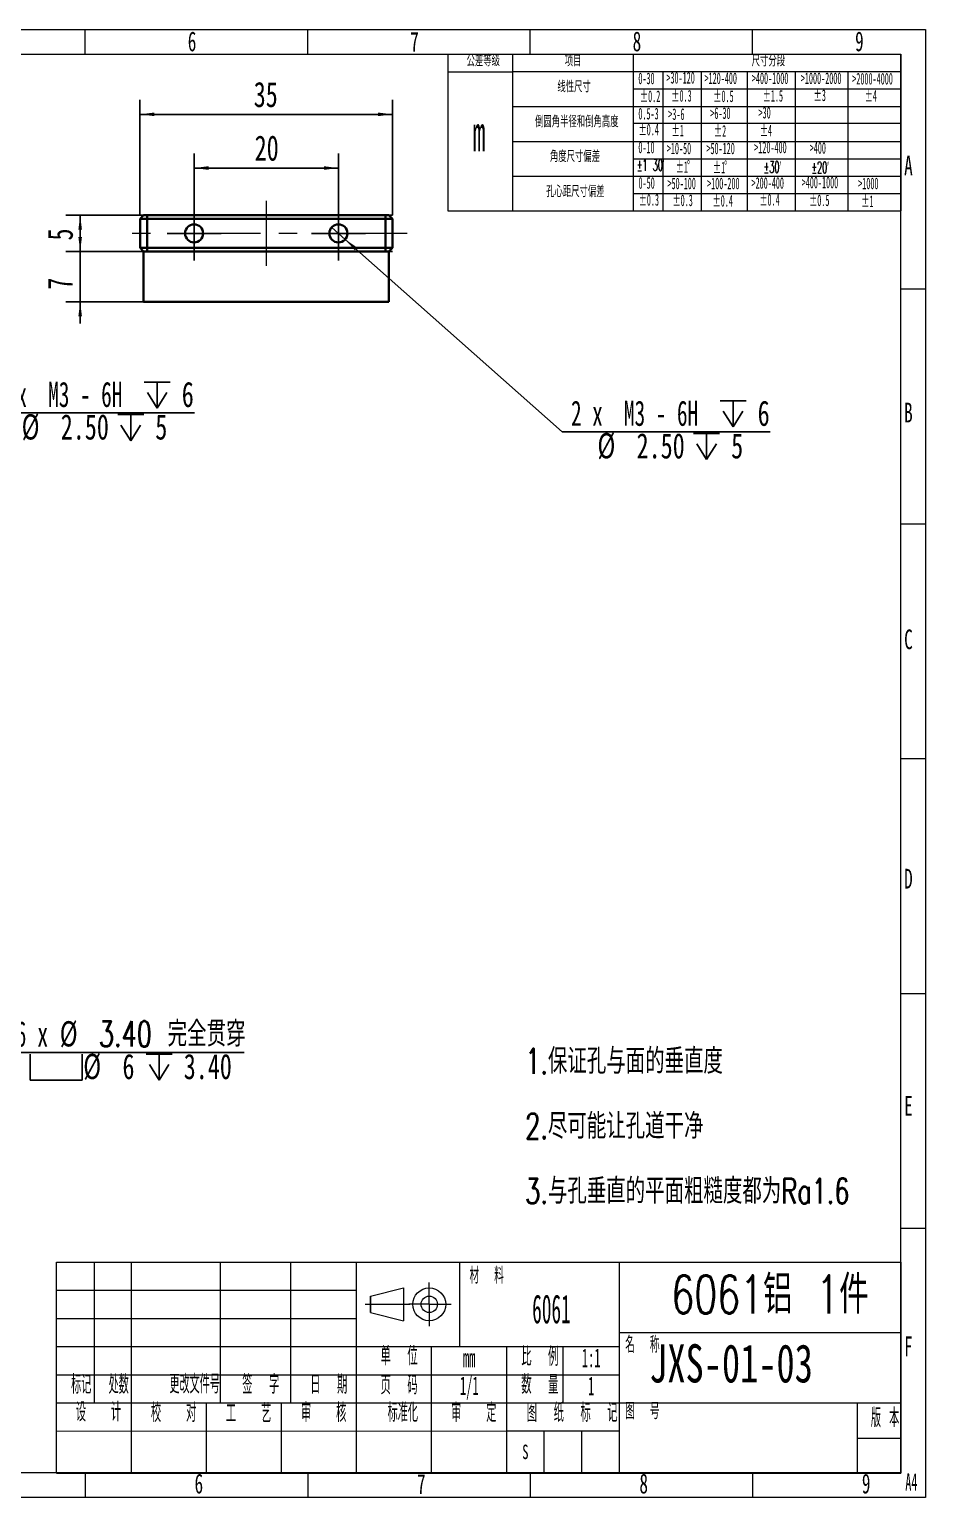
# Model space of a CAD drawing. Header units: millimetres. Extents: x 5 to 292, y 3 to 206.
# Drawn here: x 168 to 292.2, y 2.8 to 206.2 of the extents above; entities that cross this region are included whole.
import ezdxf

# ---------------------------------------------------------------- set-up
doc = ezdxf.new("R2010")
doc.units = ezdxf.units.MM
doc.linetypes.add('CENTERX2', pattern=[20.32, 12.7, -2.54, 2.54, -2.54])
doc.layers.add('10', color=7, linetype='Continuous')
doc.layers.add('SLD-0', color=7, linetype='Continuous')
doc.layers.add('粗实线层', color=7, linetype='Continuous', lineweight=25)
doc.styles.add('SLDTEXTSTYLE0', font='TXT', dxfattribs={"width": 0.7, "bigfont": 'bigfont'})
doc.styles.add('SLDTEXTSTYLE1', font='TXT', dxfattribs={"width": 0.7})
doc.styles.add('SLDTEXTSTYLE10', font='TXT', dxfattribs={"width": 0.510549})
doc.styles.add('SLDTEXTSTYLE11', font='TXT', dxfattribs={"width": 0.516878})
doc.styles.add('SLDTEXTSTYLE12', font='TXT', dxfattribs={"width": 0.516878, "bigfont": 'bigfont'})
doc.styles.add('SLDTEXTSTYLE13', font='TXT', dxfattribs={"width": 0.616667})
doc.styles.add('SLDTEXTSTYLE14', font='TXT', dxfattribs={"width": 0.633333})
doc.styles.add('SLDTEXTSTYLE2', font='TXT', dxfattribs={"width": 0.49, "bigfont": 'bigfont'})
doc.styles.add('SLDTEXTSTYLE3', font='TXT', dxfattribs={"width": 0.495, "bigfont": 'bigfont'})
doc.styles.add('SLDTEXTSTYLE4', font='TXT', dxfattribs={"width": 0.496, "bigfont": 'bigfont'})
doc.styles.add('SLDTEXTSTYLE5', font='TXT', dxfattribs={"width": 0.5125, "bigfont": 'bigfont'})
doc.styles.add('SLDTEXTSTYLE6', font='TXT', dxfattribs={"width": 0.49})
doc.styles.add('SLDTEXTSTYLE7', font='TXT', dxfattribs={"width": 0.638186})
doc.dimstyles.new('SLDDIMSTYLE0', dxfattribs={"dimtxt": 3.5, "dimasz": 2, "dimexe": 0, "dimexo": 0.0625, "dimgap": 0.875, "dimtad": 2, "dimrnd": 1e-09, "dimzin": 12, "dimdsep": 46, "dimtxsty": 'SLDTEXTSTYLE1', "dimsah": 1, "dimcen": 0.09, "dimadec": 0, "dimazin": 3, "dimtfac": 1, "dimtofl": 0, "dimtmove": 0, "dimatfit": 3, "dimfxl": 0, "dimfrac": 2, "dimtolj": 1, "dimtzin": 12, "dimarcsym": 0})
doc.dimstyles.new('SLDDIMSTYLE1', dxfattribs={"dimtxt": 3.5, "dimasz": 2, "dimexe": 0, "dimexo": 0.0625, "dimgap": 0.875, "dimtad": 0, "dimtih": 1, "dimtoh": 1, "dimdec": 6, "dimrnd": 1e-09, "dimzin": 12, "dimdsep": 46, "dimtxsty": 'SLDTEXTSTYLE1', "dimblk1": 'NONE', "dimsah": 1, "dimcen": 0, "dimadec": 0, "dimazin": 3, "dimtfac": 1, "dimtmove": 0, "dimatfit": 3, "dimldrblk": 'NONE', "dimfxl": 0, "dimfrac": 2, "dimtolj": 1, "dimtzin": 12, "dimarcsym": 0})
doc.dimstyles.new('SLDDIMSTYLE3', dxfattribs={"dimtxt": 3.5, "dimasz": 2, "dimexe": 0, "dimexo": 0.0625, "dimgap": 0.875, "dimtad": 0, "dimtih": 1, "dimtoh": 1, "dimrnd": 1e-09, "dimzin": 4, "dimdsep": 46, "dimtxsty": 'SLDTEXTSTYLE1', "dimblk1": 'NONE', "dimsah": 1, "dimcen": 0, "dimadec": 0, "dimazin": 1, "dimtfac": 1, "dimtmove": 0, "dimatfit": 3, "dimldrblk": 'NONE', "dimfxl": 0, "dimfrac": 2, "dimtolj": 1, "dimtzin": 12, "dimarcsym": 0})
doc.dimstyles.new('SLDDIMSTYLE4', dxfattribs={"dimtxt": 3.5, "dimasz": 2, "dimexe": 0, "dimexo": 0.0625, "dimgap": 0.875, "dimtad": 2, "dimrnd": 1e-09, "dimzin": 12, "dimdsep": 46, "dimtxsty": 'SLDTEXTSTYLE1', "dimsah": 1, "dimcen": 0.09, "dimadec": 0, "dimazin": 3, "dimtfac": 1, "dimtmove": 0, "dimatfit": 0, "dimfxl": 0, "dimfrac": 2, "dimtolj": 1, "dimtzin": 12, "dimarcsym": 0})

# ---------------------------------------------------------------- blocks, each defined once
blk = doc.blocks.new('SW_NOTE_0')
at = {"layer": '粗实线层', "color": 0, "char_height": 3.5, "attachment_point": 1, "style": 'SLDTEXTSTYLE0'}
for s, insert in [('1.保证孔与面的垂直度', (0, 4.51)), ('2.尽可能让孔道干净', (0, -4.49)), ('3.与孔垂直的平面粗糙度都为Ra1.6', (0, -13.49))]:
    blk.add_mtext(s, dxfattribs=dict(at, insert=insert))
blk = doc.blocks.new('SW_NOTE_0_2')
at = {"layer": 'SLD-0', "color": 0, "char_height": 1.6, "attachment_point": 1, "style": 'SLDTEXTSTYLE11'}
for s, insert in [('±1', (0, 2.06)), ('°', (1.55, 2.19))]:
    blk.add_mtext(s, dxfattribs=dict(at, insert=insert))
blk = doc.blocks.new('SW_NOTE_0_3')
at = {"layer": 'SLD-0', "color": 0, "char_height": 1.6, "attachment_point": 1, "style": 'SLDTEXTSTYLE11'}
for s, insert in [('±1', (0, 2.06)), ('°', (1.55, 2.19))]:
    blk.add_mtext(s, dxfattribs=dict(at, insert=insert))
blk = doc.blocks.new('SW_SYMBOL_HOLE_DEPTH')
at = {"layer": '10', "color": 0}
for p, q in [((0, 875), (800, 875)), ((100, 555), (400, 75)), ((400, 875), (400, 75)), ((700, 555), (400, 75))]:
    blk.add_line(p, q, dxfattribs=at)
blk = doc.blocks.new('_D_1')
at = {"layer": '10'}
for p, q in [((117.86, 178.6), (120.02, 177.35)), ((120.02, 177.35), (162.02, 153.09)), ((162.02, 153.09), (190.87, 153.09))]:
    blk.add_line(p, q, dxfattribs=at)
blk.add_solid([(120.02, 177.35), (121.63, 176.14), (121.88, 176.57)], dxfattribs=at)
at = {"layer": '10', "xscale": 0.004511737089201878, "yscale": 0.004511737089201878, "zscale": 0.004511737089201878}
for p in [(183.91, 153.43), (180.24, 148.91)]:
    blk.add_blockref('SW_SYMBOL_HOLE_DEPTH', p, dxfattribs=at)
at = {"layer": '10', "char_height": 3.5, "attachment_point": 1}
for s, insert, style in [('2 x  M3 - 6H', (163.27, 157.42), 'SLDTEXTSTYLE13'), ('6', (189.12, 157.42), 'SLDTEXTSTYLE1'), ('%%c', (166.93, 152.92), 'SLDTEXTSTYLE1'), ('2.50', (172.35, 152.91), 'SLDTEXTSTYLE1'), ('5', (185.45, 152.91), 'SLDTEXTSTYLE1')]:
    blk.add_mtext(s, dxfattribs=dict(at, insert=insert, style=style))
blk = doc.blocks.new('_None')
blk = doc.blocks.new('SW_SYMBOL_HOLE_SPOT')
at = {"layer": '10', "color": 0}
for p, q in [((0, 875), (0, 75)), ((1600, 75), (1600, 875)), ((0, 75), (1600, 75))]:
    blk.add_line(p, q, dxfattribs=at)
blk = doc.blocks.new('_D_6')
at = {"layer": '10'}
for p, q in [((114.54, 77.96), (120.34, 76.41)), ((120.34, 76.41), (164.83, 64.48)), ((164.83, 64.48), (197.77, 64.48))]:
    blk.add_line(p, q, dxfattribs=at)
blk.add_solid([(120.34, 76.41), (122.2, 75.65), (122.33, 76.13)], dxfattribs=at)
at = {"layer": '10', "xscale": 0.004511737089201878, "yscale": 0.004511737089201878, "zscale": 0.004511737089201878}
for name, p in [('SW_SYMBOL_HOLE_SPOT', (168.1, 60.3)), ('SW_SYMBOL_HOLE_DEPTH', (184.18, 60.3))]:
    blk.add_blockref(name, p, dxfattribs=at)
at = {"layer": '10', "char_height": 3.5, "attachment_point": 1}
for s, insert, style in [('3.40 完全贯穿', (177.63, 68.8), 'SLDTEXTSTYLE0'), ('6 x', (166.08, 68.8), 'SLDTEXTSTYLE14'), ('%%c', (172.21, 68.82), 'SLDTEXTSTYLE1'), ('%%c', (175.47, 64.3), 'SLDTEXTSTYLE1'), ('6', (180.9, 64.29), 'SLDTEXTSTYLE1'), ('3.40', (189.39, 64.29), 'SLDTEXTSTYLE1')]:
    blk.add_mtext(s, dxfattribs=dict(at, insert=insert, style=style))
blk = doc.blocks.new('_D_7')
at = {"layer": '10'}
for p, q in [((218.33, 180.48), (173.04, 180.48)), ((175.04, 175.48), (175.04, 180.48)), ((218.33, 175.48), (173.04, 175.48))]:
    blk.add_line(p, q, dxfattribs=at)
for points in [[(175.04, 180.48), (174.79, 178.48), (175.29, 178.48)], [(175.04, 175.48), (175.29, 177.48), (174.79, 177.48)]]:
    blk.add_solid(points, dxfattribs=at)
at = {"layer": '10', "insert": (170.52, 176.99), "char_height": 3.5, "attachment_point": 1, "rotation": 90, "style": 'SLDTEXTSTYLE1'}
blk.add_mtext('5', dxfattribs=at)
blk = doc.blocks.new('_D_8')
at = {"layer": '10'}
for p, q in [((183.33, 180.48), (183.33, 196.47)), ((218.33, 180.48), (218.33, 196.47)), ((218.33, 194.47), (183.33, 194.47))]:
    blk.add_line(p, q, dxfattribs=at)
for points in [[(183.33, 194.47), (185.33, 194.22), (185.33, 194.72)], [(218.33, 194.47), (216.33, 194.72), (216.33, 194.22)]]:
    blk.add_solid(points, dxfattribs=at)
at = {"layer": '10', "insert": (199.09, 198.98), "char_height": 3.5, "attachment_point": 1, "style": 'SLDTEXTSTYLE1'}
blk.add_mtext('35', dxfattribs=at)
blk = doc.blocks.new('_D_9')
at = {"layer": '10'}
for p, q in [((209.9, 178.81), (211.77, 177.15)), ((211.77, 177.15), (241.81, 150.48)), ((241.81, 150.48), (270.67, 150.48))]:
    blk.add_line(p, q, dxfattribs=at)
blk.add_solid([(211.77, 177.15), (213.1, 175.63), (213.43, 176.01)], dxfattribs=at)
at = {"layer": '10', "xscale": 0.004511737089201878, "yscale": 0.004511737089201878, "zscale": 0.004511737089201878}
for p in [(263.71, 150.82), (260.04, 146.3)]:
    blk.add_blockref('SW_SYMBOL_HOLE_DEPTH', p, dxfattribs=at)
at = {"layer": '10', "char_height": 3.5, "attachment_point": 1}
for s, insert, style in [('2 x  M3 - 6H', (243.06, 154.81), 'SLDTEXTSTYLE13'), ('6', (268.92, 154.81), 'SLDTEXTSTYLE1'), ('%%c', (246.72, 150.31), 'SLDTEXTSTYLE1'), ('2.50', (252.15, 150.29), 'SLDTEXTSTYLE1'), ('5', (265.25, 150.29), 'SLDTEXTSTYLE1')]:
    blk.add_mtext(s, dxfattribs=dict(at, insert=insert, style=style))
blk = doc.blocks.new('_D_10')
at = {"layer": '10'}
for p, q in [((190.83, 177.98), (190.83, 189.03)), ((210.83, 177.98), (210.83, 189.03)), ((210.83, 187.03), (190.83, 187.03))]:
    blk.add_line(p, q, dxfattribs=at)
for points in [[(190.83, 187.03), (192.83, 186.78), (192.83, 187.28)], [(210.83, 187.03), (208.83, 187.28), (208.83, 186.78)]]:
    blk.add_solid(points, dxfattribs=at)
at = {"layer": '10', "insert": (199.22, 191.55), "char_height": 3.5, "attachment_point": 1, "style": 'SLDTEXTSTYLE1'}
blk.add_mtext('20', dxfattribs=at)
blk = doc.blocks.new('_D_11')
at = {"layer": '10'}
for p, q in [((175.04, 175.48), (175.04, 178.48)), ((183.83, 175.48), (173.04, 175.48)), ((175.04, 175.48), (175.04, 168.48)), ((183.83, 168.48), (173.04, 168.48)), ((175.04, 168.48), (175.04, 165.48))]:
    blk.add_line(p, q, dxfattribs=at)
for points in [[(175.04, 175.48), (175.29, 177.48), (174.79, 177.48)], [(175.04, 168.48), (174.79, 166.48), (175.29, 166.48)]]:
    blk.add_solid(points, dxfattribs=at)
at = {"layer": '10', "insert": (170.52, 170.17), "char_height": 3.5, "attachment_point": 1, "rotation": 90, "style": 'SLDTEXTSTYLE1'}
blk.add_mtext('7', dxfattribs=at)
blk = doc.blocks.new('SW_CENTERMARKSYMBOL_1')
at = {"layer": '10', "color": 0}
for p, q in [((0, 2.5), (0, 3.75)), ((0, 0), (0, 2.5)), ((-2.5, 0), (-3.75, 0)), ((0, 0), (-2.5, 0)), ((0, 0), (0, -2.5)), ((0, 0), (2.5, 0)), ((2.5, 0), (3.75, 0)), ((0, -2.5), (0, -3.75))]:
    blk.add_line(p, q, dxfattribs=at)
blk = doc.blocks.new('SW_CENTERMARKSYMBOL_2')
at = {"layer": '10', "color": 0}
for p, q in [((0, 2.5), (0, 3.75)), ((0, 0), (0, 2.5)), ((-2.5, 0), (-3.75, 0)), ((0, 0), (-2.5, 0)), ((0, 0), (0, -2.5)), ((0, 0), (2.5, 0)), ((2.5, 0), (3.75, 0)), ((0, -2.5), (0, -3.75))]:
    blk.add_line(p, q, dxfattribs=at)

msp = doc.modelspace()

# ---------------------------------------------------------------- linework, layer by layer
at = {"color": 7, "linetype": 'Continuous', "lineweight": 35}
for p, q in [((183.3344046, 179.9771695), (183.8344046, 180.4771695)), ((184.3344046, 179.9771695), (183.3344046, 179.9771695)), ((183.3344046, 175.9771695), (183.3344046, 179.9771695)), ((183.8344046, 180.4771695), (184.3344046, 180.4771695)), ((184.3344046, 180.4771695), (184.3344046, 179.9771695)), ((184.3344046, 180.4771695), (217.3344046, 180.4771695)), ((184.3344046, 179.9771695), (184.3344046, 175.9771695)), ((217.3344046, 179.9771695), (184.3344046, 179.9771695)), ((217.3344046, 180.4771695), (217.3344046, 179.9771695)), ((217.3344046, 180.4771695), (217.8344046, 180.4771695)), ((217.3344046, 175.9771695), (217.3344046, 179.9771695)), ((218.3344046, 179.9771695), (217.3344046, 179.9771695)), ((217.8344046, 180.4771695), (218.3344046, 179.9771695)), ((218.3344046, 179.9771695), (218.3344046, 175.9771695)), ((183.8344046, 175.4771695), (183.3344046, 175.9771695)), ((183.3344046, 175.9771695), (184.3344046, 175.9771695)), ((183.8344046, 175.4771695), (183.8344046, 168.4771695)), ((184.3344046, 175.4771695), (183.8344046, 175.4771695)), ((184.3344046, 175.4771695), (184.3344046, 175.9771695)), ((184.3344046, 175.9771695), (217.3344046, 175.9771695)), ((217.3344046, 175.4771695), (184.3344046, 175.4771695)), ((217.3344046, 175.9771695), (217.3344046, 175.4771695)), ((217.3344046, 175.9771695), (218.3344046, 175.9771695)), ((217.8344046, 175.4771695), (217.3344046, 175.4771695)), ((218.3344046, 175.9771695), (217.8344046, 175.4771695)), ((217.8344046, 168.4771695), (217.8344046, 175.4771695)), ((217.8344046, 168.4771695), (183.8344046, 168.4771695))]:
    msp.add_line(p, q, dxfattribs=at)
for centre in [(190.8344046, 177.9771695), (210.8344046, 177.9771695)]:
    msp.add_circle(centre, 1.25, dxfattribs=at)
at = {"layer": '10', "linetype": 'CENTERX2', "lineweight": 18}
for p, q in [((200.8344046, 182.4771695), (200.8344046, 173.4771695)), ((220.3344046, 177.9771695), (181.3344046, 177.9771695))]:
    msp.add_line(p, q, dxfattribs=at)
at = {"layer": 'SLD-0', "color": 179, "linetype": 'Continuous', "lineweight": 18}
for p, q in [((4.5, 206.245), (292.2, 206.245)), ((175.75, 202.82), (175.75, 206.245)), ((175.75, 202.82), (175.75, 206.245)), ((206.575, 202.82), (206.575, 206.245)), ((206.575, 202.82), (206.575, 206.245)), ((237.4, 202.82), (237.4, 206.245)), ((237.4, 202.82), (237.4, 206.245)), ((268.225, 202.82), (268.225, 206.245)), ((268.225, 202.82), (268.225, 206.245)), ((292.2, 206.245), (292.2, 2.8)), ((21.625, 202.82), (288.775, 202.82)), ((225.9835606, 202.7934353), (288.775, 202.82)), ((225.9835606, 202.7934353), (225.9835606, 181.1097135)), ((234.9275605, 202.7934353), (234.9275605, 181.1097135)), ((251.6679495, 202.7934353), (251.6679495, 181.1097135)), ((288.775, 6.225), (288.775, 202.82)), ((288.775, 202.82), (288.7750059, 181.1097135)), ((225.9835606, 200.3733445), (234.9072625, 200.3733445)), ((234.9275605, 200.3884353), (288.7612229, 200.3884353)), ((255.796533, 200.3884353), (255.796533, 197.9834353)), ((261.071644, 200.3884353), (261.071644, 181.1097135)), ((267.4463383, 200.3884353), (267.4463383, 181.1097135)), ((274.097283, 200.3884353), (274.097283, 193.2393929)), ((281.4361444, 200.3884353), (281.4361444, 193.2393929)), ((251.6989942, 197.9834353), (288.7612229, 197.9834353)), ((255.796533, 197.9800594), (255.796533, 195.5750594)), ((234.9275605, 195.5397135), (288.7612229, 195.5397135)), ((255.796533, 195.5397135), (255.796533, 181.1097135)), ((251.6989942, 193.2685121), (288.7750026, 193.2685121)), ((274.097283, 193.1347135), (274.097283, 181.1097135)), ((281.4361444, 193.1347135), (281.4361444, 181.1097135)), ((234.9275605, 190.7297135), (288.7750059, 190.7297135)), ((251.6779103, 188.3247135), (288.7750059, 188.3247135)), ((234.9275605, 185.9197135), (288.7750059, 185.9197135)), ((251.6779103, 183.5147135), (288.7750059, 183.5147135)), ((225.9835606, 181.1097135), (288.7612229, 181.1097135)), ((288.775, 170.2825), (292.2, 170.2825)), ((288.775, 137.745), (292.2, 137.745)), ((288.775, 105.2075), (292.2, 105.2075)), ((288.775, 72.67), (292.2, 72.67)), ((288.775, 40.1325), (292.2, 40.1325)), ((171.7417209, 6.1858933), (171.7417209, 35.4358933)), ((171.7417209, 35.4358933), (288.7417209, 35.4358933)), ((177.0157971, 15.9358933), (177.0157971, 35.4358933)), ((182.1417209, 6.1858933), (182.1417209, 35.4358933)), ((194.4917209, 15.9358933), (194.4917209, 35.4358933)), ((204.2417209, 15.9358933), (204.2417209, 35.4358933)), ((213.3417209, 6.1858933), (213.3417209, 35.4358933)), ((227.6417209, 23.7358933), (227.6417209, 35.4358933)), ((249.7417209, 35.4358933), (249.7417209, 6.1858933)), ((288.7757095, 35.4358933), (288.7757095, 6.1858933)), ((223.4167209, 29.5858933), (223.4167209, 32.6192267)), ((171.7417209, 31.5358933), (213.3417209, 31.5358933)), ((215.2917209, 30.7233933), (219.8417209, 31.8608933)), ((215.2917209, 30.7233933), (215.2917209, 28.4483933)), ((215.2917209, 28.4483933), (215.2917209, 30.7233933)), ((219.8417209, 31.8608933), (219.8417209, 27.3108933)), ((214.5333876, 29.5858933), (220.7036395, 29.5858933)), ((223.4167209, 29.5858933), (220.6000543, 29.5858933)), ((223.4167209, 29.5858933), (226.4500543, 29.5858933)), ((223.4167209, 29.5858933), (223.4167209, 26.55256)), ((171.7417209, 27.6358933), (213.3417209, 27.6358933)), ((215.2917209, 28.4483933), (219.8417209, 27.3108933)), ((249.7417209, 25.6858933), (288.7417209, 25.6858933)), ((171.7417209, 23.7358933), (213.3417209, 23.7358933)), ((213.3417209, 23.7358933), (249.7417209, 23.7358933)), ((223.7417209, 6.1858933), (223.7417209, 23.7358933)), ((234.1417209, 6.1858933), (234.1417209, 23.7358933)), ((241.9417209, 23.7358933), (241.9417209, 15.9358933)), ((171.7417209, 19.8358933), (249.7417209, 19.8358933)), ((171.7417209, 15.9358933), (249.7417209, 15.9358933)), ((192.5417209, 6.1858933), (192.5417209, 15.9358933)), ((202.9417209, 6.1858933), (202.9417209, 15.9358933)), ((249.7417209, 15.9358933), (288.7417209, 15.9358933)), ((282.7757095, 6.1858933), (282.7757095, 15.9358933)), ((171.7417209, 12.0358933), (234.1360489, 12.0224712)), ((234.1417209, 12.0358933), (249.7417209, 12.0358933)), ((239.3417209, 6.1858933), (239.3417209, 12.0358933)), ((244.5417209, 6.1858933), (244.5417209, 12.0358933)), ((282.7757095, 11.0608933), (288.7757095, 11.0608933)), ((288.775, 6.225), (21.625, 6.225)), ((171.7417209, 6.1858933), (288.7417209, 6.1858933)), ((175.75, 6.225), (175.75, 2.8)), ((175.75, 6.225), (175.75, 2.8)), ((206.575, 6.225), (206.575, 2.8)), ((206.575, 6.225), (206.575, 2.8)), ((237.4, 6.225), (237.4, 2.8)), ((237.4, 6.225), (237.4, 2.8)), ((268.225, 6.225), (268.225, 2.8)), ((268.225, 6.225), (268.225, 2.8)), ((292.2, 2.8), (4.5, 2.8))]:
    msp.add_line(p, q, dxfattribs=at)
for radius in [2.275, 1.1375]:
    msp.add_circle((223.4167209, 29.5858933), radius, dxfattribs=at)

# ---------------------------------------------------------------- block references
at = {"layer": '10'}
for name, p in [('SW_CENTERMARKSYMBOL_1', (190.8344046, 177.9771695)), ('SW_CENTERMARKSYMBOL_2', (210.8344046, 177.9771695))]:
    msp.add_blockref(name, p, dxfattribs=at)
at = {"layer": 'SLD-0'}
for name, p in [('SW_NOTE_0_3', (257.5739689, 185.9166702)), ('SW_NOTE_0_2', (262.7252173, 185.8497709))]:
    msp.add_blockref(name, p, dxfattribs=at)
at = {"layer": '粗实线层'}
msp.add_blockref('SW_NOTE_0', (236.7063431, 60.5233373), dxfattribs=at)

# ---------------------------------------------------------------- texts
at = {"layer": 'SLD-0'}
for s, insert, char_height, attachment_point, style in [('6', (189.9497947, 205.9529122), 2.74, 1, 'SLDTEXTSTYLE7'), ('7', (220.7747947, 205.8953722), 2.74, 1, 'SLDTEXTSTYLE7'), ('8', (251.5997947, 205.9529122), 2.74, 1, 'SLDTEXTSTYLE7'), ('9', (282.4247947, 205.9529122), 2.74, 1, 'SLDTEXTSTYLE7'), ('公差等级', (228.586862, 202.73167), 1.6, 1, 'SLDTEXTSTYLE12'), ('项目', (242.1925418, 202.7098557), 1.6, 1, 'SLDTEXTSTYLE12'), ('尺寸分段', (268.0923986, 202.7221089), 1.6, 1, 'SLDTEXTSTYLE12'), ('0-30', (252.387906, 200.2530059), 1.6, 1, 'SLDTEXTSTYLE11'), ('>30-120', (256.2770546, 200.3419922), 1.6, 1, 'SLDTEXTSTYLE11'), ('>120-400', (261.557301, 200.2750928), 1.6, 1, 'SLDTEXTSTYLE11'), ('>400-1000', (268.1180963, 200.2750928), 1.6, 1, 'SLDTEXTSTYLE11'), ('>1000-2000', (274.9028396, 200.2750928), 1.6, 1, 'SLDTEXTSTYLE11'), ('>2000-4000', (282.0315414, 200.2081935), 1.6, 1, 'SLDTEXTSTYLE11'), ('线性尺寸', (241.163653, 199.1276355), 1.6, 1, 'SLDTEXTSTYLE12'), ('±0.2', (252.6170856, 197.7777307), 1.6, 1, 'SLDTEXTSTYLE11'), ('±0.3', (256.9655421, 197.84463), 1.6, 1, 'SLDTEXTSTYLE11'), ('±0.5', (262.7808572, 197.7736662), 1.6, 1, 'SLDTEXTSTYLE11'), ('±1.5', (269.6281733, 197.8405656), 1.6, 1, 'SLDTEXTSTYLE11'), ('±3', (276.6899757, 197.9074649), 1.6, 1, 'SLDTEXTSTYLE11'), ('±4', (283.7612399, 197.8405656), 1.6, 1, 'SLDTEXTSTYLE11'), ('0.5-3', (252.387906, 195.3693548), 1.6, 1, 'SLDTEXTSTYLE11'), ('>6-30', (262.3559061, 195.4362542), 1.6, 1, 'SLDTEXTSTYLE11'), ('>30', (269.0458391, 195.5031535), 1.6, 1, 'SLDTEXTSTYLE11'), ('倒圆角半径和倒角高度', (238.0745651, 194.284915), 1.6, 1, 'SLDTEXTSTYLE12'), ('±0.4', (252.4163877, 193.161677), 1.6, 1, 'SLDTEXTSTYLE11'), ('>3-6', (256.5356644, 195.3024555), 1.6, 1, 'SLDTEXTSTYLE11'), ('m', (229.4353799, 194.3516777), 5, 1, 'SLDTEXTSTYLE11'), ('±1', (257.0091927, 193.0336905), 1.6, 1, 'SLDTEXTSTYLE11'), ('±2', (262.873085, 192.9726033), 1.6, 1, 'SLDTEXTSTYLE11'), ('±4', (269.226149, 193.0336905), 1.6, 1, 'SLDTEXTSTYLE11'), ('角度尺寸偏差', (240.1345649, 189.4670423), 1.6, 1, 'SLDTEXTSTYLE12'), ('0-10', (252.387906, 190.6864018), 1.6, 1, 'SLDTEXTSTYLE11'), ('>10-50', (256.3349664, 190.5526031), 1.6, 1, 'SLDTEXTSTYLE11'), ('>50-120', (261.8207115, 190.5526031), 1.6, 1, 'SLDTEXTSTYLE11'), ('>120-400', (268.4437451, 190.6864018), 1.6, 1, 'SLDTEXTSTYLE11'), ('>400', (276.137168, 190.6195024), 1.6, 1, 'SLDTEXTSTYLE11'), ('±1 30′', (252.1781777, 188.23746), 1.5875, 1, 'SLDTEXTSTYLE12'), ('±30′', (269.7496469, 187.9791786), 1.6, 1, 'SLDTEXTSTYLE12'), ('±20′', (276.3726805, 187.9122793), 1.6, 1, 'SLDTEXTSTYLE12'), ('A', (289.22025, 188.7658445), 2.74, 1, 'SLDTEXTSTYLE7'), ('0-50', (252.4130279, 185.7688585), 1.6, 1, 'SLDTEXTSTYLE11'), ('>50-100', (256.4269877, 185.7019592), 1.6, 1, 'SLDTEXTSTYLE11'), ('>100-200', (261.9127327, 185.7019592), 1.6, 1, 'SLDTEXTSTYLE11'), ('>200-400', (268.067471, 185.7688585), 1.6, 1, 'SLDTEXTSTYLE11'), ('>400-1000', (275.0250013, 185.8357578), 1.6, 1, 'SLDTEXTSTYLE11'), ('>1000', (282.8522229, 185.7019592), 1.6, 1, 'SLDTEXTSTYLE11'), ('孔心距尺寸偏差', (239.6089197, 184.5968336), 1.6, 1, 'SLDTEXTSTYLE12'), ('±0.3', (252.4415095, 183.427382), 1.6, 1, 'SLDTEXTSTYLE11'), ('±0.3', (257.1244626, 183.3604826), 1.6, 1, 'SLDTEXTSTYLE11'), ('±0.4', (262.677107, 183.2935833), 1.6, 1, 'SLDTEXTSTYLE11'), ('±0.4', (269.166342, 183.427382), 1.6, 1, 'SLDTEXTSTYLE11'), ('±0.5', (276.0569729, 183.3604826), 1.6, 1, 'SLDTEXTSTYLE11'), ('±1', (283.2821005, 183.226684), 1.6, 1, 'SLDTEXTSTYLE11'), ('B', (289.22025, 154.515376), 2.74, 1, 'SLDTEXTSTYLE7'), ('C', (289.22025, 123.0979122), 2.74, 1, 'SLDTEXTSTYLE7'), ('D', (289.22025, 89.9340903), 2.74, 1, 'SLDTEXTSTYLE7'), ('E', (289.22025, 58.4695831), 2.74, 1, 'SLDTEXTSTYLE7'), ('材  料', (228.9939866, 34.7233389), 2.275, 1, 'SLDTEXTSTYLE5'), ('6061', (240.3458356, 30.950202), 4, 2, 'SLDTEXTSTYLE6'), ('名  称', (250.5703877, 25.1418336), 2.275, 1, 'SLDTEXTSTYLE5'), ('F', (289.22025, 25.1371881), 2.74, 1, 'SLDTEXTSTYLE7'), ('单  位', (219.2386655, 23.7355639), 2.6, 2, 'SLDTEXTSTYLE3'), ('mm', (228.9525543, 23.467157), 2.6, 2, 'SLDTEXTSTYLE6'), ('比  例', (238.7368599, 23.6570564), 2.6, 2, 'SLDTEXTSTYLE3'), ('1:1', (245.8552625, 23.472287), 2.6, 2, 'SLDTEXTSTYLE6'), ('标记', (175.1822313, 19.7843764), 2.6, 2, 'SLDTEXTSTYLE2'), ('处数', (180.3840369, 19.7809639), 2.6, 2, 'SLDTEXTSTYLE2'), ('更改文件号', (190.9085961, 19.8401139), 2.6, 2, 'SLDTEXTSTYLE2'), ('签  字', (200.0636655, 19.7889264), 2.6, 2, 'SLDTEXTSTYLE3'), ('日  期', (209.4886655, 19.781045), 2.6, 2, 'SLDTEXTSTYLE3'), ('页  码', (219.2368599, 19.6979264), 2.6, 2, 'SLDTEXTSTYLE3'), ('1/1', (228.9669986, 19.610077), 2.6, 2, 'SLDTEXTSTYLE6'), ('数  量', (238.7404709, 19.7809639), 2.6, 2, 'SLDTEXTSTYLE3'), ('1', (245.8493945, 19.572297), 2.6, 2, 'SLDTEXTSTYLE6'), ('设   计', (177.5826932, 15.9634592), 2.6, 2, 'SLDTEXTSTYLE4'), ('校   对', (187.9844988, 15.8718217), 2.6, 2, 'SLDTEXTSTYLE4'), ('工   艺', (198.3812752, 15.7888834), 2.6, 2, 'SLDTEXTSTYLE4'), ('审   核', (208.7826932, 15.8889619), 2.6, 2, 'SLDTEXTSTYLE4'), ('标准化', (219.7487349, 15.8992583), 2.6, 2, 'SLDTEXTSTYLE2'), ('审   定', (229.5798571, 15.8753453), 2.6, 2, 'SLDTEXTSTYLE4'), ('图  纸  标  记', (243.2236654, 15.8843214), 2.6, 2, 'SLDTEXTSTYLE4'), ('图  号', (250.5672282, 15.9471215), 2.275, 1, 'SLDTEXTSTYLE5'), ('版 本', (286.5785085, 15.1650198), 2.6, 2, 'SLDTEXTSTYLE2'), ('S', (236.7324031, 10.1396954), 2, 2, 'SLDTEXTSTYLE7'), ('A4', (290.2161541, 6.1853802), 2.3975, 2, 'SLDTEXTSTYLE10'), ('6', (190.8893388, 6.1190591), 2.74, 1, 'SLDTEXTSTYLE7'), ('7', (221.7143388, 6.0615191), 2.74, 1, 'SLDTEXTSTYLE7'), ('8', (252.5393388, 6.1190591), 2.74, 1, 'SLDTEXTSTYLE7'), ('9', (283.3643388, 6.1190591), 2.74, 1, 'SLDTEXTSTYLE7')]:
    msp.add_mtext(s, dxfattribs=dict(at, insert=insert, char_height=char_height, attachment_point=attachment_point, style=style))
at = {"layer": '粗实线层', "char_height": 5.29166667, "attachment_point": 1}
for s, insert, style in [('6061铝 1件', (256.9683477, 33.5966248), 'SLDTEXTSTYLE0'), ('JXS-01-03', (253.8918018, 24.0512915), 'SLDTEXTSTYLE1')]:
    msp.add_mtext(s, dxfattribs=dict(at, insert=insert, style=style))

# ---------------------------------------------------------------- dimensions: what is measured, and where the dimension line sits
at = {"layer": '10'}
for base, p1, p2, picture, middle in [((183.3344046, 194.4721777), (218.3344046, 180.4771695), (183.3344046, 180.4771695), '_D_8', (200.6219668, 194.4721777)), ((190.8344046, 187.0343657), (210.8344046, 177.9771695), (190.8344046, 177.9771695), '_D_10', (200.7604699, 187.0343657))]:
    dim = msp.add_linear_dim(base=base, p1=p1, p2=p2, dimstyle='SLDDIMSTYLE0', dxfattribs=at)
    dim.commit()
    dim.dimension.update_dxf_attribs({"geometry": picture, "text_midpoint": middle, "dimtype": 160})
for base, p1, p2, dimstyle, picture, middle in [((175.0352742, 180.4771695), (218.3344046, 175.4771695), (218.3344046, 180.4771695), 'SLDDIMSTYLE0', '_D_7', (175.0352742, 177.757452)), ((175.0352742, 168.4771695), (183.8344046, 175.4771695), (183.8344046, 168.4771695), 'SLDDIMSTYLE4', '_D_11', (175.0352742, 170.9354639))]:
    dim = msp.add_linear_dim(base=base, p1=p1, p2=p2, angle=90, dimstyle=dimstyle, dxfattribs=at)
    dim.commit()
    dim.dimension.update_dxf_attribs({"geometry": picture, "text_midpoint": middle, "dimtype": 160})
for p1, p2, picture, middle in [((117.8557551, 178.6024146), (120.0205356, 177.3519245), '_D_1', (177.0684004, 152.9082517)), ((209.8995504, 178.8069572), (211.7692589, 177.1473819), '_D_9', (256.8639605, 150.2967287))]:
    dim = msp.add_diameter_dim_2p(p1=p1, p2=p2, text='2 x  M3 - 6H {\\fGDT;x} 6\\P%%c 2.50 {\\fGDT;x} 5\\P', dimstyle='SLDDIMSTYLE1', override={"dimpost": '<>'}, dxfattribs=at)
    dim.commit()
    dim.dimension.update_dxf_attribs({"geometry": picture, "text_midpoint": middle, "dimtype": 163})
dim = msp.add_diameter_dim_2p(p1=(114.5405667, 77.9647702), p2=(120.3357239, 76.4103724), text='6 x <> 完全贯穿\\P{\\fGDT;v}%%c 6 {\\fGDT;x} 3.40\\P', dimstyle='SLDDIMSTYLE3', dxfattribs=at)
dim.commit()
dim.dimension.update_dxf_attribs({"geometry": '_D_6', "text_midpoint": (181.9252586, 64.2902926), "dimtype": 163})

doc.saveas('drawing.dxf')
